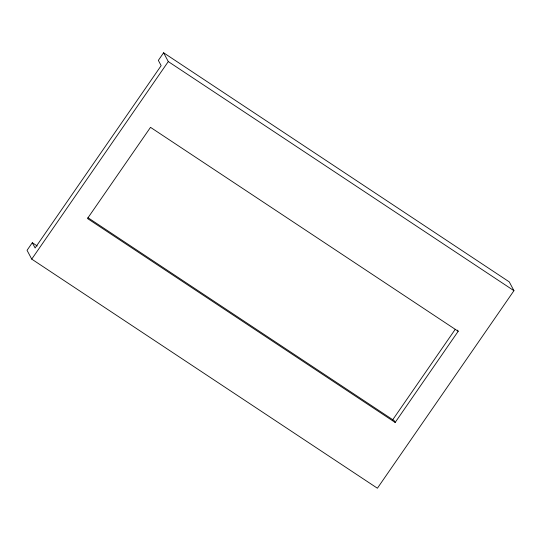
<?xml version="1.0" encoding="UTF-8"?>
<svg xmlns="http://www.w3.org/2000/svg" width="541" height="541" viewBox="0 0 541 541"><rect width="100%" height="100%" fill="white"/><g stroke="black" fill="none" stroke-linecap="round" stroke-linejoin="round"><path stroke-width="0.81" d="M32.304 242.713L27.05 250.307L31.73 259.112L377.395 488.225L513.95 290.693L509.27 281.888L163.605 52.775L158.351 60.376L161.157 65.65L35.111 247.994L32.304 242.713L37.228 245.979M31.73 259.112L168.285 61.573L163.605 52.775M392.448 420.161L455.252 329.307M458.193 331.281L150.513 127.345L87.486 218.517L395.167 422.453L458.193 331.281L457.571 330.111M168.285 61.573L513.95 290.693M87.96 217.692L394.233 420.695L395.167 422.453"/></g></svg>
